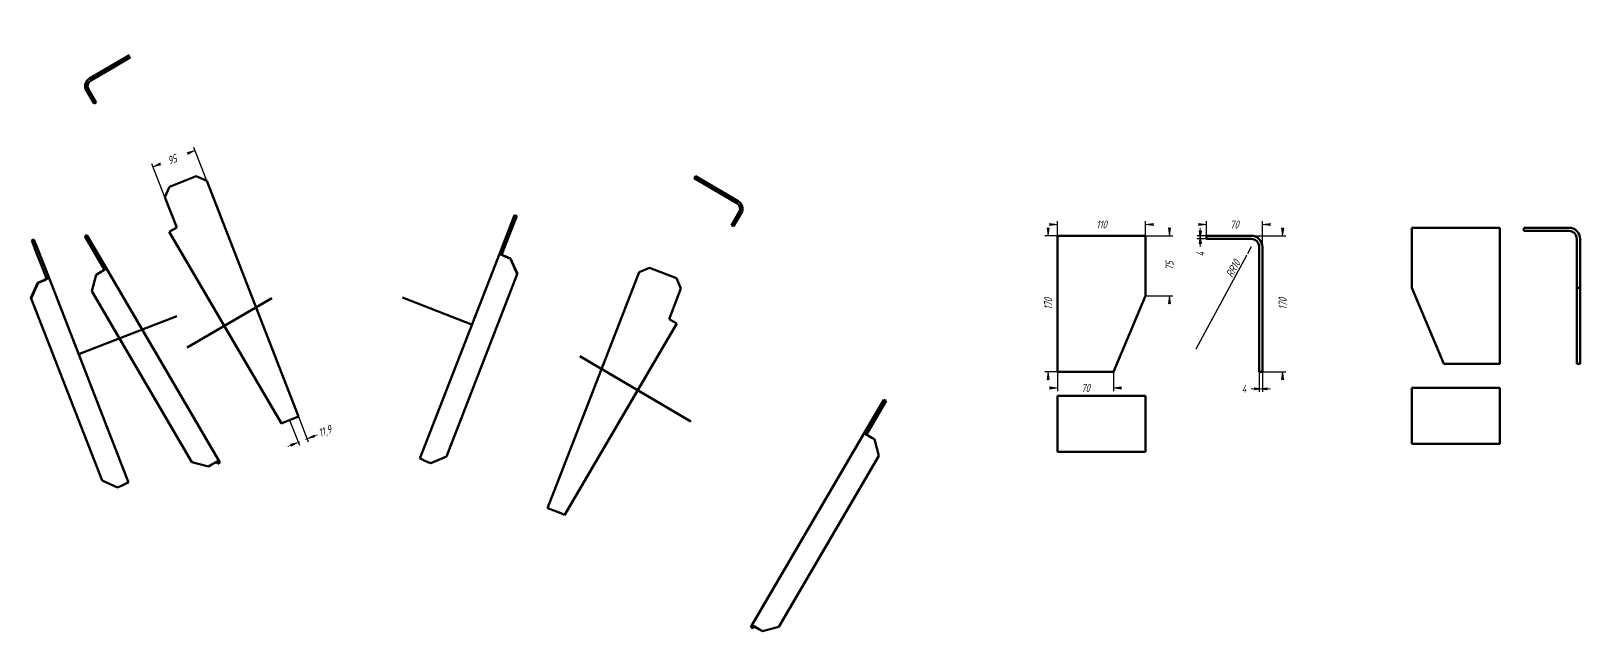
# Model space of a CAD drawing. Header units: millimetres. Extents: x 0 to 3488, y -472 to 367.
# Drawn here: x 2521 to 3488, y -8 to 367 of the extents above; entities that cross this region are included whole.
import ezdxf

# ---------------------------------------------------------------- set-up
doc = ezdxf.new("R2010")
doc.units = ezdxf.units.MM
doc.linetypes.add('K5LT_BASIC', pattern=[0])
doc.linetypes.add('K5LT_THIN', pattern=[0])
doc.layers.add('Системный слой', color=7, linetype='Continuous')
doc.layers.add('Системный слой (1)', color=7, linetype='Continuous', true_color=0x909090)
doc.styles.add('KDIMTEXTSTYLE', font='GOST_AU.SHX', dxfattribs={"width": 0.96, "oblique": 15, "height": 5})
doc.dimstyles.new('KDIMSTYLE (0.50)', dxfattribs={"dimtxt": 5, "dimasz": 1, "dimexe": 2, "dimexo": 0, "dimgap": 1, "dimtad": 1, "dimlfac": 2, "dimtxsty": 'KDIMTEXTSTYLE', "dimsah": 1, "dimcen": 0, "dimdle": 1, "dimadec": 0, "dimazin": 0, "dimtfac": 0.667, "dimtmove": 0, "dimatfit": 3, "dimfxl": 1, "dimtvp": 1, "dimtolj": 1, "dimtzin": 0, "dimarcsym": 0})

# ---------------------------------------------------------------- blocks, each defined once
blk = doc.blocks.new('KDIMARROW_02')
at = {"layer": 'Системный слой'}
blk.add_hatch(color=0, dxfattribs=at).paths.add_polyline_path([(4.5, 0), (5, 0.66), (0, 0), (5, -0.66)])
at = {"layer": 'Системный слой', "color": 0, "linetype": 'K5LT_THIN', "lineweight": 18}
for p, q in [((5, 0.66), (0, 0)), ((0, 0), (5, -0.66)), ((0, 0), (7, 0)), ((4.5, 0), (5, 0.66)), ((5, -0.66), (4.5, 0))]:
    blk.add_line(p, q, dxfattribs=at)
at = {"layer": 'Системный слой (1)', "color": 0, "linetype": 'K5LT_THIN', "lineweight": 18}
blk.add_line((0, 0), (-1, 0), dxfattribs=at)
blk = doc.blocks.new('KDIMARROW_01')
at = {"layer": 'Системный слой'}
blk.add_hatch(color=0, dxfattribs=at).paths.add_polyline_path([(-5, -0.66), (0, 0), (-5, 0.66), (-4.5, 0)])
at = {"layer": 'Системный слой', "color": 0, "linetype": 'K5LT_THIN', "lineweight": 18}
for p, q in [((-4.5, 0), (-5, 0.66)), ((-5, 0.66), (0, 0)), ((0, 0), (-5, -0.66)), ((-5, -0.66), (-4.5, 0))]:
    blk.add_line(p, q, dxfattribs=at)
at = {"layer": 'Системный слой (1)', "color": 0, "linetype": 'K5LT_THIN', "lineweight": 18}
blk.add_line((0, 0), (-1, 0), dxfattribs=at)

msp = doc.modelspace()

# ---------------------------------------------------------------- hatches: boundary and pattern name
at = {"layer": 'Системный слой (1)'}
h = msp.add_hatch(dxfattribs=at)
h.set_pattern_fill('', angle=45, style=0, pattern_type=0)
h.set_pattern_definition([(45, (0, 0), (-1.4142136, 1.4142136), [])])
h.paths.add_polyline_path([(2572.9819, 344.354), (2572.224, 345.6485), (2557.1657, 336.8313), (2555.5968, 335.4534), (2554.6546, 333.59), (2554.4749, 331.5097), (2555.0836, 329.5123), (2555.1985, 329.306), (2559.9987, 321.108), (2561.2932, 321.8659), (2556.4929, 330.0639), (2555.958, 331.7592), (2556.2105, 333.5188), (2557.2005, 334.9953), (2557.9236, 335.5369)])
h = msp.add_hatch(dxfattribs=at)
h.set_pattern_fill('', angle=45, style=0, pattern_type=0)
h.set_pattern_definition([(45, (0, 0), (-2.1213203, 2.1213203), [])])
h.paths.add_polyline_path([(2944.6075, 270.6179), (2943.8496, 269.3235), (2961.6445, 258.904), (2962.9406, 257.6874), (2963.5815, 256.0293), (2963.4407, 254.2573), (2963.0751, 253.4311), (2958.2749, 245.233), (2959.5694, 244.4751), (2964.3696, 252.6731), (2965.0634, 254.6426), (2964.9732, 256.7287), (2964.1118, 258.6308), (2962.6036, 260.0748), (2962.4024, 260.1984)])

# ---------------------------------------------------------------- linework, layer by layer
at = {"layer": 'Системный слой (1)', "color": 5, "linetype": 'K5LT_BASIC', "lineweight": 60, "true_color": 0x0000ff}
for p, q in [((2582.1126, 351.4386), (2572.224, 345.6485)), ((2582.8706, 350.1442), (2572.9819, 344.354)), ((2557.1657, 336.8313), (2572.224, 345.6485)), ((2557.9236, 335.5369), (2572.9819, 344.354)), ((2572.9819, 344.354), (2572.224, 345.6485)), ((2559.9987, 321.108), (2555.1985, 329.306)), ((2561.2932, 321.8659), (2556.4929, 330.0639)), ((2561.2932, 321.8659), (2559.9987, 321.108)), ((2607.1279, 269.2303), (2623.904, 275.7543)), ((2623.904, 275.7543), (2630.3762, 272.9065)), ((2630.3762, 272.9065), (2687.6751, 125.5665)), ((2934.9993, 274.5057), (2935.7572, 275.8001)), ((2934.9993, 274.5057), (2943.8496, 269.3235)), ((2935.7572, 275.8001), (2944.6075, 270.6179)), ((2604.2801, 262.758), (2607.1279, 269.2303)), ((2611.6806, 243.7282), (2604.2801, 262.758)), ((2944.6075, 270.6179), (2943.8496, 269.3235)), ((2943.8496, 269.3235), (2961.6445, 258.904)), ((2944.6075, 270.6179), (2962.4024, 260.1984)), ((2963.0751, 253.4311), (2958.2749, 245.233)), ((2964.3696, 252.6731), (2959.5694, 244.4751)), ((2611.6806, 243.7282), (2606.9344, 240.9491)), ((2813.4565, 227.7104), (2820.8569, 246.7403)), ((2814.8545, 227.1667), (2822.255, 246.1966)), ((2820.8569, 246.7403), (2822.6692, 251.4003)), ((2822.255, 246.1966), (2820.8569, 246.7403)), ((2822.255, 246.1966), (2824.0672, 250.8566)), ((2824.0672, 250.8566), (2822.6692, 251.4003)), ((2959.5694, 244.4751), (2958.2749, 245.233)), ((3383.3369, 243.5708), (3383.3369, 236.5708)), ((3383.3369, 243.5708), (3438.3369, 243.5708)), ((3438.3369, 243.5708), (3438.3369, 236.5708)), ((3453.3369, 241.5708), (3453.3369, 243.5708)), ((3453.3369, 243.5708), (3481.3369, 243.5708)), ((2521.0677, 235.7624), (2522.4657, 236.3061)), ((2522.8799, 231.1024), (2521.0677, 235.7624)), ((2524.2779, 231.646), (2522.4657, 236.3061)), ((2554.2347, 238.2596), (2555.5291, 239.0175)), ((2556.3297, 234.6815), (2554.2347, 238.2596)), ((2557.6242, 235.4394), (2555.5291, 239.0175)), ((2556.3297, 234.6815), (2557.6242, 235.4394)), ((2566.5169, 217.2834), (2556.3297, 234.6815)), ((2567.8114, 218.0413), (2557.6242, 235.4394)), ((2606.9344, 240.9491), (2677.0606, 121.1841)), ((3161.8963, 238.5708), (3161.8963, 231.5708)), ((3216.8963, 238.5708), (3161.8963, 238.5708)), ((3216.8963, 238.5708), (3216.8963, 231.5708)), ((3254.8963, 238.5708), (3282.8963, 238.5708)), ((3254.8963, 236.5708), (3254.8963, 238.5708)), ((3282.8963, 236.5708), (3254.8963, 236.5708)), ((3383.3369, 236.5708), (3383.3369, 206.0708)), ((3438.3369, 236.5708), (3438.3369, 158.5708)), ((3481.3369, 241.5708), (3453.3369, 241.5708)), ((3486.3369, 206.0708), (3486.3369, 236.5708)), ((3488.3369, 236.5708), (3488.3369, 206.0708)), ((2522.8799, 231.1024), (2524.2779, 231.646)), ((2530.2804, 212.0725), (2522.8799, 231.1024)), ((2531.6784, 212.6162), (2524.2779, 231.646)), ((2813.4565, 227.7104), (2763.5581, 99.4003)), ((2814.8545, 227.1667), (2813.4565, 227.7104)), ((2820.1312, 224.1813), (2818.2672, 224.9062)), ((2820.2172, 224.4024), (2818.3532, 225.1273)), ((2820.1312, 224.1813), (2820.2172, 224.4024)), ((2824.4371, 214.5609), (2820.1312, 224.1813)), ((2824.5231, 214.782), (2820.2172, 224.4024)), ((3161.8963, 231.5708), (3161.8963, 153.5708)), ((3216.8963, 231.5708), (3216.8963, 201.0708)), ((3287.8963, 153.5708), (3287.8963, 231.5708)), ((3289.8963, 231.5708), (3289.8963, 153.5708)), ((2558.6567, 203.9899), (2561.3392, 214.2516)), ((2561.3392, 214.2516), (2563.0651, 215.2622)), ((2567.8114, 218.0413), (2563.0651, 215.2622)), ((2567.8114, 218.0413), (2638.2614, 97.7235)), ((2780.1363, 100.6445), (2824.4371, 214.5609)), ((2824.4371, 214.5609), (2824.5231, 214.782)), ((2900.5867, 215.7342), (2843.2878, 68.3943)), ((2907.0589, 218.582), (2900.5867, 215.7342)), ((2923.835, 212.058), (2907.0589, 218.582)), ((2520.6117, 199.6878), (2524.9176, 209.3082)), ((2520.6977, 199.4667), (2525.0036, 209.0871)), ((2524.9176, 209.3082), (2526.7817, 210.0331)), ((2525.0036, 209.0871), (2524.9176, 209.3082)), ((2525.0036, 209.0871), (2526.8676, 209.812)), ((2530.2804, 212.0725), (2531.6784, 212.6162)), ((2531.6784, 212.6162), (2581.5768, 84.3061)), ((2621.2037, 97.1692), (2558.6567, 203.9899)), ((2919.2823, 186.5559), (2926.6828, 205.5858)), ((2926.6828, 205.5858), (2923.835, 212.058)), ((3403.3369, 158.5708), (3383.3369, 206.0708)), ((3486.3369, 206.0708), (3488.3369, 206.0708)), ((3486.3369, 158.5708), (3486.3369, 206.0708)), ((3488.3369, 158.5708), (3488.3369, 206.0708)), ((2520.6977, 199.4667), (2520.6117, 199.6878)), ((2564.9985, 85.5503), (2520.6977, 199.4667)), ((2671.0358, 199.5713), (2618.2663, 168.6731)), ((2796.52, 182.9873), (2752.7158, 200.0223)), ((3196.8963, 153.5708), (3216.8963, 201.0708)), ((2549.8469, 164.3076), (2611.8252, 188.4103)), ((2919.2823, 186.5559), (2924.0285, 183.7768)), ((2924.0285, 183.7768), (2853.9023, 64.0119)), ((2863.475, 163.2648), (2932.9059, 122.6107)), ((3403.3369, 158.5708), (3438.3369, 158.5708)), ((3488.3369, 158.5708), (3486.3369, 158.5708)), ((3196.8963, 153.5708), (3161.8963, 153.5708)), ((3289.8963, 153.5708), (3287.8963, 153.5708)), ((3051.3949, 132.5627), (3053.49, 136.1408)), ((3054.7844, 135.3829), (3053.49, 136.1408)), ((3216.8963, 138.5708), (3161.8963, 138.5708)), ((3161.8963, 138.5708), (3161.8963, 110.5708)), ((3216.8963, 138.5708), (3216.8963, 110.5708)), ((3383.3369, 143.5708), (3438.3369, 143.5708)), ((3383.3369, 143.5708), (3383.3369, 115.5708)), ((3438.3369, 143.5708), (3438.3369, 115.5708)), ((3041.2077, 115.1646), (3051.3949, 132.5627)), ((3042.5022, 114.4067), (3052.6894, 131.8048)), ((3052.6894, 131.8048), (3051.3949, 132.5627)), ((3052.6894, 131.8048), (3054.7844, 135.3829)), ((2678.3551, 121.9421), (2677.0606, 121.1841)), ((2678.3551, 121.9421), (2682.1306, 123.4103)), ((2687.6751, 125.5665), (2682.1306, 123.4103)), ((3041.2077, 115.1646), (2970.7577, -5.1532)), ((3041.2077, 115.1646), (3045.954, 112.3855)), ((3047.6799, 111.3749), (3045.954, 112.3855)), ((3050.3624, 101.1132), (3047.6799, 111.3749)), ((3161.8963, 110.5708), (3161.8963, 103.5708)), ((3216.8963, 110.5708), (3216.8963, 103.5708)), ((3383.3369, 115.5708), (3383.3369, 108.5708)), ((3383.3369, 108.5708), (3438.3369, 108.5708)), ((3438.3369, 115.5708), (3438.3369, 108.5708)), ((2631.4655, 94.4867), (2621.2037, 97.1692)), ((2636.449, 97.4047), (2633.1914, 95.4973)), ((2637.4423, 96.1536), (2636.9669, 96.9655)), ((2637.4423, 96.1536), (2638.7368, 96.9115)), ((2638.7368, 96.9115), (2638.2614, 97.7235)), ((2765.1659, 98.775), (2763.5581, 99.4003)), ((2768.5981, 97.1857), (2770.4621, 96.4608)), ((2770.4621, 96.4608), (2780.1363, 100.6445)), ((2987.8154, -5.7075), (3050.3624, 101.1132)), ((3216.8963, 103.5708), (3161.8963, 103.5708)), ((2633.1914, 95.4973), (2631.4655, 94.4867)), ((2574.6727, 81.3666), (2564.9985, 85.5503)), ((2576.5367, 82.0915), (2574.6727, 81.3666)), ((2579.969, 83.6808), (2581.5768, 84.3061)), ((2843.2878, 68.3943), (2848.8323, 66.2381)), ((2852.6078, 64.7698), (2848.8323, 66.2381)), ((2852.6078, 64.7698), (2853.9023, 64.0119)), ((2970.2823, -5.9652), (2970.7577, -5.1532)), ((2971.5768, -6.7231), (2970.2823, -5.9652)), ((2971.5768, -6.7231), (2972.0522, -5.9112)), ((2972.5701, -5.472), (2975.8277, -7.3794)), ((2975.8277, -7.3794), (2977.5536, -8.39)), ((2977.5536, -8.39), (2987.8154, -5.7075))]:
    msp.add_line(p, q, dxfattribs=at)
for centre, radius, start, end in [((2559.9448, 332.0851), 5.5, 120.3503611, 210.3503611), ((2559.9448, 332.0851), 4, 120.3503611, 210.3503611), ((2959.6233, 255.4522), 4, 329.6496389, 59.6496389), ((2959.6233, 255.4522), 5.5, 329.6496389, 59.6496389), ((3481.3369, 236.5708), 7, 0, 90), ((3282.8963, 231.5708), 7, 0, 90), ((3282.8963, 231.5708), 5, 0, 90), ((3481.3369, 236.5708), 5, 0, 90)]:
    msp.add_arc(centre, radius, start, end, dxfattribs=at)
for centre, major_axis, ratio, start_param, end_param in [((2818.5825, 225.7169), (-5.126, 1.9935), 0.15815558, 0, 1.57079633), ((2818.5825, 225.7169), (-3.728, 1.4498), 0.15815558, 0, 1.57079633), ((2526.5524, 210.6227), (3.728, 1.4498), 0.15815558, 4.71238898, 6.28318531), ((2526.5524, 210.6227), (5.126, 1.9935), 0.15815558, 4.71238898, 6.28318531), ((2633.5151, 94.9444), (3.4518, 2.0211), 0.16017146, 0, 1.57079633), ((2633.5151, 94.9444), (4.7462, 2.7791), 0.16017146, 0, 0.81433994), ((2768.9134, 97.9964), (5.126, -1.9935), 0.15815558, 3.9559326, 4.71238898), ((2576.2215, 82.9022), (5.126, 1.9935), 0.15815558, 4.71238898, 5.46884537), ((2975.504, -7.9323), (4.7462, -2.7791), 0.16017146, 2.32725271, 3.14159265), ((2975.504, -7.9323), (3.4518, -2.0211), 0.16017146, 1.57079633, 3.14159265)]:
    msp.add_ellipse(centre, major_axis=major_axis, ratio=ratio, start_param=start_param, end_param=end_param, dxfattribs=at)

# ---------------------------------------------------------------- dimensions: what is measured, and where the dimension line sits
at = {"layer": 'Системный слой (1)', "color": 7}
for base, p1, p2, angle, location, override in [((2596.9366, 281.6414), (2630.3762, 272.9065), (2604.2801, 262.758), 201.2505055, (2609.9846, 286.7157), {"dimexo": 0, "dimpost": '\\H5.0;\\W0.965;\\Q15;<>', "dimblk1": 'KDIMARROW_01', "dimblk2": 'KDIMARROW_01', "dimse1": 0, "dimse2": 0, "dimclrt": 7, "dimtolj": 1}), ((3251.1107, 238.5708), (3254.8963, 236.5708), (3254.8963, 238.5708), 90, (3251.1107, 227.0733), {"dimexo": 0, "dimpost": '\\H5.0;\\W0.965;\\Q15;<>', "dimblk1": 'KDIMARROW_02', "dimblk2": 'KDIMARROW_02', "dimse1": 0, "dimse2": 0, "dimclrt": 7, "dimtolj": 1}), ((3156.0435, 153.5708), (3161.8963, 238.5708), (3161.8963, 153.5708), 90, (3156.0435, 196.0708), {"dimexo": 0, "dimpost": '\\H5.0;\\W0.965;\\Q15;<>', "dimblk1": 'KDIMARROW_01', "dimblk2": 'KDIMARROW_01', "dimse1": 0, "dimse2": 0, "dimclrt": 7, "dimtolj": 1}), ((3231.8963, 201.0708), (3216.8963, 238.5708), (3216.8963, 201.0708), 90, (3231.8963, 219.8208), {"dimexo": 0, "dimpost": '\\H5.0;\\W0.965;\\Q15;<>', "dimblk1": 'KDIMARROW_01', "dimblk2": 'KDIMARROW_01', "dimse1": 0, "dimse2": 0, "dimclrt": 7, "dimtolj": 1}), ((3302.5652, 153.5708), (3282.8963, 238.5708), (3289.8963, 153.5708), 90, (3302.5652, 196.0708), {"dimexo": 0, "dimpost": '\\H5.0;\\W0.965;\\Q15;<>', "dimblk1": 'KDIMARROW_01', "dimblk2": 'KDIMARROW_01', "dimse1": 0, "dimse2": 0, "dimclrt": 7, "dimtolj": 1}), ((2693.0877, 111.6485), (2682.1306, 123.4103), (2687.6751, 125.5665), 21.2505055, (2704.4027, 116.0488), {"dimexo": 0, "dimpost": '\\H5.0;\\W0.965;\\Q15;<>', "dimblk1": 'KDIMARROW_02', "dimblk2": 'KDIMARROW_02', "dimse1": 0, "dimse2": 0, "dimclrt": 7, "dimtolj": 1})]:
    msp.add_linear_dim(base=base, p1=p1, p2=p2, angle=angle, location=location, dimstyle='KDIMSTYLE (0.50)', override=override, dxfattribs=at).render()
for base, p1, p2, location, override in [((3161.8963, 245.5872), (3216.8963, 238.5708), (3161.8963, 238.5708), (3189.3963, 245.5872), {"dimexo": 0, "dimpost": '\\H5.0;\\W0.965;\\Q15;<>', "dimblk1": 'KDIMARROW_01', "dimblk2": 'KDIMARROW_01', "dimse1": 0, "dimse2": 0, "dimclrt": 7, "dimtolj": 1}), ((3254.8963, 245.5872), (3289.8963, 231.5708), (3254.8963, 238.5708), (3272.3963, 245.5872), {"dimexo": 0, "dimpost": '\\H5.0;\\W0.965;\\Q15;<>', "dimblk1": 'KDIMARROW_01', "dimblk2": 'KDIMARROW_01', "dimse1": 0, "dimse2": 0, "dimclrt": 7, "dimtolj": 1}), ((3161.8963, 143.4599), (3196.8963, 153.5708), (3161.8963, 153.5708), (3179.3963, 143.4599), {"dimexo": 0, "dimpost": '\\H5.0;\\W0.965;\\Q15;<>', "dimblk1": 'KDIMARROW_01', "dimblk2": 'KDIMARROW_01', "dimse1": 0, "dimse2": 0, "dimclrt": 7, "dimtolj": 1}), ((3289.8963, 142.9903), (3287.8963, 153.5708), (3289.8963, 153.5708), (3278.3988, 142.9903), {"dimexo": 0, "dimpost": '\\H5.0;\\W0.965;\\Q15;<>', "dimblk1": 'KDIMARROW_02', "dimblk2": 'KDIMARROW_02', "dimse1": 0, "dimse2": 0, "dimclrt": 7, "dimtolj": 1})]:
    msp.add_linear_dim(base=base, p1=p1, p2=p2, location=location, dimstyle='KDIMSTYLE (0.50)', override=override, dxfattribs=at).render()
msp.add_radius_dim(center=(3282.8963, 231.5708), radius=5, location=(3274.6397, 216.3208), dimstyle='KDIMSTYLE (0.50)', override={"dimpost": '\\H5.0;\\W0.965;\\Q15;R<>', "dimblk2": 'KDIMARROW_01', "dimclrt": 7, "dimtolj": 1}, dxfattribs=at).render()

doc.saveas('drawing.dxf')
